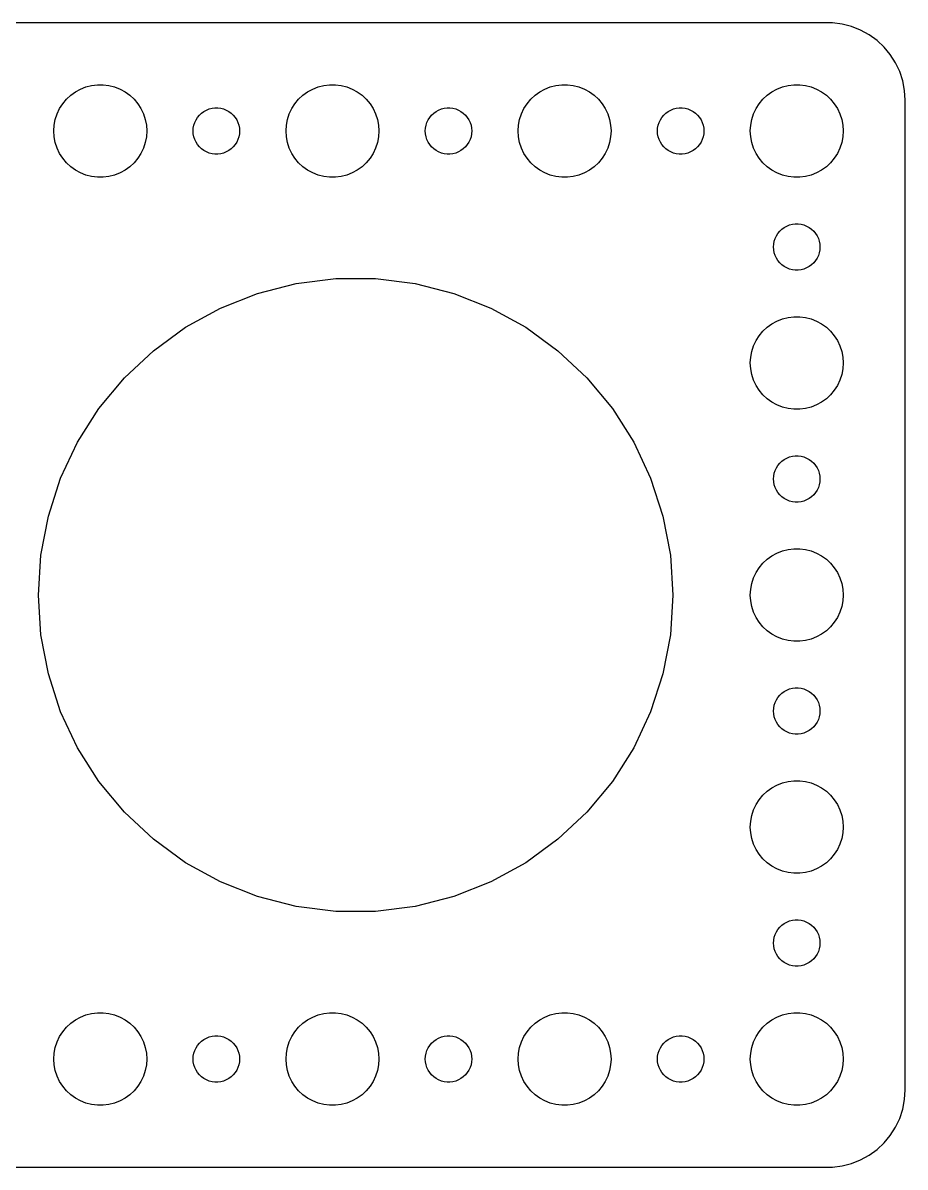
# Model space of a CAD drawing. Header units: metres. Extents: x -104 to 104, y -37 to 37.
# Drawn here: x 47.5 to 104.5, y -37 to 37 of the extents above; entities that cross this region are included whole.
import ezdxf

# ---------------------------------------------------------------- set-up
doc = ezdxf.new("R2010")
doc.units = ezdxf.units.M

msp = doc.modelspace()

# ---------------------------------------------------------------- linework, layer by layer
for p, q in [((99.8139, 36.9901), (-99.8139, 36.9901)), ((100.437, 36.9114), (99.8139, 36.9901)), ((101.045, 36.7553), (100.437, 36.9114)), ((101.629, 36.5241), (101.045, 36.7553)), ((102.179, 36.2216), (101.629, 36.5241)), ((102.687, 35.8526), (102.179, 36.2216)), ((103.145, 35.4227), (102.687, 35.8526)), ((103.545, 34.9389), (103.145, 35.4227)), ((103.882, 34.4088), (103.545, 34.9389)), ((104.149, 33.8406), (103.882, 34.4088)), ((104.343, 33.2434), (104.149, 33.8406)), ((50.8925, 32.533), (51.2227, 32.7145)), ((51.2227, 32.7145), (51.5729, 32.8532)), ((51.5729, 32.8532), (51.9379, 32.9469)), ((51.9379, 32.9469), (52.3116, 32.9941)), ((52.3116, 32.9941), (52.6884, 32.9941)), ((52.6884, 32.9941), (53.0621, 32.9469)), ((53.0621, 32.9469), (53.427, 32.8532)), ((53.427, 32.8532), (53.7773, 32.7145)), ((53.7773, 32.7145), (54.1075, 32.533)), ((65.8925, 32.533), (66.2227, 32.7145)), ((66.2227, 32.7145), (66.573, 32.8532)), ((66.573, 32.8532), (66.9379, 32.9469)), ((66.9379, 32.9469), (67.3116, 32.9941)), ((67.3116, 32.9941), (67.6884, 32.9941)), ((67.6884, 32.9941), (68.0621, 32.9469)), ((68.0621, 32.9469), (68.427, 32.8532)), ((68.427, 32.8532), (68.7773, 32.7145)), ((68.7773, 32.7145), (69.1075, 32.533)), ((80.8925, 32.533), (81.2227, 32.7145)), ((81.2227, 32.7145), (81.573, 32.8532)), ((81.573, 32.8532), (81.9379, 32.9469)), ((81.9379, 32.9469), (82.3116, 32.9941)), ((82.3116, 32.9941), (82.6884, 32.9941)), ((82.6884, 32.9941), (83.0621, 32.9469)), ((83.0621, 32.9469), (83.427, 32.8532)), ((83.427, 32.8532), (83.7773, 32.7145)), ((83.7773, 32.7145), (84.1075, 32.533)), ((95.8925, 32.533), (96.2227, 32.7145)), ((96.2227, 32.7145), (96.573, 32.8532)), ((96.573, 32.8532), (96.9379, 32.9469)), ((96.9379, 32.9469), (97.3116, 32.9941)), ((97.3116, 32.9941), (97.6884, 32.9941)), ((97.6884, 32.9941), (98.0621, 32.9469)), ((98.0621, 32.9469), (98.427, 32.8532)), ((98.427, 32.8532), (98.7773, 32.7145)), ((98.7773, 32.7145), (99.1075, 32.533)), ((104.461, 32.6267), (104.343, 33.2434)), ((104.5, 32), (104.461, 32.6267)), ((50.0729, 31.7634), (50.3131, 32.0536)), ((50.3131, 32.0536), (50.5877, 32.3115)), ((50.5877, 32.3115), (50.8925, 32.533)), ((54.1075, 32.533), (54.4123, 32.3115)), ((54.4123, 32.3115), (54.6869, 32.0536)), ((54.6869, 32.0536), (54.927, 31.7634)), ((65.073, 31.7634), (65.3131, 32.0536)), ((65.3131, 32.0536), (65.5877, 32.3115)), ((65.5877, 32.3115), (65.8925, 32.533)), ((69.1075, 32.533), (69.4123, 32.3115)), ((69.4123, 32.3115), (69.6869, 32.0536)), ((69.6869, 32.0536), (69.927, 31.7634)), ((80.073, 31.7634), (80.3131, 32.0536)), ((80.3131, 32.0536), (80.5877, 32.3115)), ((80.5877, 32.3115), (80.8925, 32.533)), ((84.1075, 32.533), (84.4123, 32.3115)), ((84.4123, 32.3115), (84.6869, 32.0536)), ((84.6869, 32.0536), (84.927, 31.7634)), ((95.073, 31.7634), (95.3131, 32.0536)), ((95.3131, 32.0536), (95.5877, 32.3115)), ((95.5877, 32.3115), (95.8925, 32.533)), ((99.1075, 32.533), (99.4123, 32.3115)), ((99.4123, 32.3115), (99.6869, 32.0536)), ((99.6869, 32.0536), (99.927, 31.7634)), ((104.5, -32), (104.5, 32)), ((49.5942, 30.7461), (49.7107, 31.1044)), ((49.7107, 31.1044), (49.8711, 31.4453)), ((49.8711, 31.4453), (50.0729, 31.7634)), ((54.927, 31.7634), (55.1289, 31.4453)), ((55.1289, 31.4453), (55.2893, 31.1044)), ((55.2893, 31.1044), (55.4057, 30.7461)), ((58.9065, 31.0268), (59.0439, 31.1558)), ((59.0439, 31.1558), (59.1963, 31.2665)), ((59.1963, 31.2665), (59.3613, 31.3572)), ((59.3613, 31.3572), (59.5365, 31.4266)), ((59.5365, 31.4266), (59.7189, 31.4734)), ((59.7189, 31.4734), (59.9058, 31.497)), ((59.9058, 31.497), (60.0942, 31.497)), ((60.0942, 31.497), (60.2811, 31.4734)), ((60.2811, 31.4734), (60.4635, 31.4266)), ((60.4635, 31.4266), (60.6387, 31.3572)), ((60.6387, 31.3572), (60.8037, 31.2665)), ((60.8037, 31.2665), (60.9561, 31.1558)), ((60.9561, 31.1558), (61.0934, 31.0268)), ((64.5943, 30.7461), (64.7107, 31.1044)), ((64.7107, 31.1044), (64.8711, 31.4453)), ((64.8711, 31.4453), (65.073, 31.7634)), ((69.927, 31.7634), (70.1289, 31.4453)), ((70.1289, 31.4453), (70.2893, 31.1044)), ((70.2893, 31.1044), (70.4057, 30.7461)), ((73.9065, 31.0268), (74.0439, 31.1558)), ((74.0439, 31.1558), (74.1963, 31.2665)), ((74.1963, 31.2665), (74.3613, 31.3572)), ((74.3613, 31.3572), (74.5365, 31.4266)), ((74.5365, 31.4266), (74.7189, 31.4734)), ((74.7189, 31.4734), (74.9058, 31.497)), ((74.9058, 31.497), (75.0942, 31.497)), ((75.0942, 31.497), (75.2811, 31.4734)), ((75.2811, 31.4734), (75.4635, 31.4266)), ((75.4635, 31.4266), (75.6387, 31.3572)), ((75.6387, 31.3572), (75.8037, 31.2665)), ((75.8037, 31.2665), (75.9561, 31.1558)), ((75.9561, 31.1558), (76.0934, 31.0268)), ((79.5943, 30.7461), (79.7107, 31.1044)), ((79.7107, 31.1044), (79.8711, 31.4453)), ((79.8711, 31.4453), (80.073, 31.7634)), ((84.927, 31.7634), (85.1289, 31.4453)), ((85.1289, 31.4453), (85.2893, 31.1044)), ((85.2893, 31.1044), (85.4057, 30.7461)), ((88.9065, 31.0268), (89.0439, 31.1558)), ((89.0439, 31.1558), (89.1963, 31.2665)), ((89.1963, 31.2665), (89.3613, 31.3572)), ((89.3613, 31.3572), (89.5365, 31.4266)), ((89.5365, 31.4266), (89.7189, 31.4734)), ((89.7189, 31.4734), (89.9058, 31.497)), ((89.9058, 31.497), (90.0942, 31.497)), ((90.0942, 31.497), (90.2811, 31.4734)), ((90.2811, 31.4734), (90.4635, 31.4266)), ((90.4635, 31.4266), (90.6387, 31.3572)), ((90.6387, 31.3572), (90.8037, 31.2665)), ((90.8037, 31.2665), (90.9561, 31.1558)), ((90.9561, 31.1558), (91.0934, 31.0268)), ((94.5943, 30.7461), (94.7107, 31.1044)), ((94.7107, 31.1044), (94.8711, 31.4453)), ((94.8711, 31.4453), (95.073, 31.7634)), ((99.927, 31.7634), (100.129, 31.4453)), ((100.129, 31.4453), (100.289, 31.1044)), ((100.289, 31.1044), (100.406, 30.7461)), ((49.5, 30), (49.5237, 30.376)), ((49.5237, 30.376), (49.5942, 30.7461)), ((55.4057, 30.7461), (55.4763, 30.376)), ((55.4763, 30.376), (55.5, 30)), ((58.5118, 30.188), (58.5471, 30.373)), ((58.5471, 30.373), (58.6053, 30.5522)), ((58.6053, 30.5522), (58.6855, 30.7226)), ((58.6855, 30.7226), (58.7865, 30.8817)), ((58.7865, 30.8817), (58.9065, 31.0268)), ((61.0934, 31.0268), (61.2135, 30.8817)), ((61.2135, 30.8817), (61.3145, 30.7226)), ((61.3145, 30.7226), (61.3947, 30.5522)), ((61.3947, 30.5522), (61.4529, 30.373)), ((61.4529, 30.373), (61.4882, 30.188)), ((64.5, 30), (64.5237, 30.376)), ((64.5237, 30.376), (64.5943, 30.7461)), ((70.4057, 30.7461), (70.4763, 30.376)), ((70.4763, 30.376), (70.5, 30)), ((73.5118, 30.188), (73.5471, 30.373)), ((73.5471, 30.373), (73.6053, 30.5522)), ((73.6053, 30.5522), (73.6855, 30.7226)), ((73.6855, 30.7226), (73.7865, 30.8817)), ((73.7865, 30.8817), (73.9065, 31.0268)), ((76.0934, 31.0268), (76.2135, 30.8817)), ((76.2135, 30.8817), (76.3145, 30.7226)), ((76.3145, 30.7226), (76.3947, 30.5522)), ((76.3947, 30.5522), (76.4529, 30.373)), ((76.4529, 30.373), (76.4882, 30.188)), ((79.5, 30), (79.5237, 30.376)), ((79.5237, 30.376), (79.5943, 30.7461)), ((85.4057, 30.7461), (85.4763, 30.376)), ((85.4763, 30.376), (85.5, 30)), ((88.5118, 30.188), (88.5471, 30.373)), ((88.5471, 30.373), (88.6053, 30.5522)), ((88.6053, 30.5522), (88.6855, 30.7226)), ((88.6855, 30.7226), (88.7865, 30.8817)), ((88.7865, 30.8817), (88.9065, 31.0268)), ((91.0934, 31.0268), (91.2135, 30.8817)), ((91.2135, 30.8817), (91.3145, 30.7226)), ((91.3145, 30.7226), (91.3947, 30.5522)), ((91.3947, 30.5522), (91.4529, 30.373)), ((91.4529, 30.373), (91.4882, 30.188)), ((94.5, 30), (94.5237, 30.376)), ((94.5237, 30.376), (94.5943, 30.7461)), ((100.406, 30.7461), (100.476, 30.376)), ((100.476, 30.376), (100.5, 30)), ((49.5237, 29.624), (49.5, 30)), ((49.5942, 29.2539), (49.5237, 29.624)), ((55.4763, 29.624), (55.4057, 29.2539)), ((55.5, 30), (55.4763, 29.624)), ((58.5, 30), (58.5118, 30.188)), ((58.5118, 29.812), (58.5, 30)), ((58.5471, 29.627), (58.5118, 29.812)), ((58.6053, 29.4478), (58.5471, 29.627)), ((61.4529, 29.627), (61.3947, 29.4478)), ((61.4882, 29.812), (61.4529, 29.627)), ((61.4882, 30.188), (61.5, 30)), ((61.5, 30), (61.4882, 29.812)), ((64.5237, 29.624), (64.5, 30)), ((64.5943, 29.2539), (64.5237, 29.624)), ((70.4763, 29.624), (70.4057, 29.2539)), ((70.5, 30), (70.4763, 29.624)), ((73.5, 30), (73.5118, 30.188)), ((73.5118, 29.812), (73.5, 30)), ((73.5471, 29.627), (73.5118, 29.812)), ((73.6053, 29.4478), (73.5471, 29.627)), ((76.4529, 29.627), (76.3947, 29.4478)), ((76.4882, 29.812), (76.4529, 29.627)), ((76.4882, 30.188), (76.5, 30)), ((76.5, 30), (76.4882, 29.812)), ((79.5237, 29.624), (79.5, 30)), ((79.5943, 29.2539), (79.5237, 29.624)), ((85.4763, 29.624), (85.4057, 29.2539)), ((85.5, 30), (85.4763, 29.624)), ((88.5, 30), (88.5118, 30.188)), ((88.5118, 29.812), (88.5, 30)), ((88.5471, 29.627), (88.5118, 29.812)), ((88.6053, 29.4478), (88.5471, 29.627)), ((91.4529, 29.627), (91.3947, 29.4478)), ((91.4882, 29.812), (91.4529, 29.627)), ((91.4882, 30.188), (91.5, 30)), ((91.5, 30), (91.4882, 29.812)), ((94.5237, 29.624), (94.5, 30)), ((94.5943, 29.2539), (94.5237, 29.624)), ((100.476, 29.624), (100.406, 29.2539)), ((100.5, 30), (100.476, 29.624)), ((49.7107, 28.8956), (49.5942, 29.2539)), ((49.8711, 28.5547), (49.7107, 28.8956)), ((55.2893, 28.8956), (55.1289, 28.5547)), ((55.4057, 29.2539), (55.2893, 28.8956)), ((58.6855, 29.2774), (58.6053, 29.4478)), ((58.7865, 29.1183), (58.6855, 29.2774)), ((58.9065, 28.9732), (58.7865, 29.1183)), ((59.0439, 28.8442), (58.9065, 28.9732)), ((61.0934, 28.9732), (60.9561, 28.8442)), ((61.2135, 29.1183), (61.0934, 28.9732)), ((61.3145, 29.2774), (61.2135, 29.1183)), ((61.3947, 29.4478), (61.3145, 29.2774)), ((64.7107, 28.8956), (64.5943, 29.2539)), ((64.8711, 28.5547), (64.7107, 28.8956)), ((70.2893, 28.8956), (70.1289, 28.5547)), ((70.4057, 29.2539), (70.2893, 28.8956)), ((73.6855, 29.2774), (73.6053, 29.4478)), ((73.7865, 29.1183), (73.6855, 29.2774)), ((73.9065, 28.9732), (73.7865, 29.1183)), ((74.0439, 28.8442), (73.9065, 28.9732)), ((76.0934, 28.9732), (75.9561, 28.8442)), ((76.2135, 29.1183), (76.0934, 28.9732)), ((76.3145, 29.2774), (76.2135, 29.1183)), ((76.3947, 29.4478), (76.3145, 29.2774)), ((79.7107, 28.8956), (79.5943, 29.2539)), ((79.8711, 28.5547), (79.7107, 28.8956)), ((85.2893, 28.8956), (85.1289, 28.5547)), ((85.4057, 29.2539), (85.2893, 28.8956)), ((88.6855, 29.2774), (88.6053, 29.4478)), ((88.7865, 29.1183), (88.6855, 29.2774)), ((88.9065, 28.9732), (88.7865, 29.1183)), ((89.0439, 28.8442), (88.9065, 28.9732)), ((91.0934, 28.9732), (90.9561, 28.8442)), ((91.2135, 29.1183), (91.0934, 28.9732)), ((91.3145, 29.2774), (91.2135, 29.1183)), ((91.3947, 29.4478), (91.3145, 29.2774)), ((94.7107, 28.8956), (94.5943, 29.2539)), ((94.8711, 28.5547), (94.7107, 28.8956)), ((100.289, 28.8956), (100.129, 28.5547)), ((100.406, 29.2539), (100.289, 28.8956)), ((50.0729, 28.2366), (49.8711, 28.5547)), ((50.3131, 27.9464), (50.0729, 28.2366)), ((54.927, 28.2366), (54.6869, 27.9464)), ((55.1289, 28.5547), (54.927, 28.2366)), ((59.1963, 28.7335), (59.0439, 28.8442)), ((59.3613, 28.6427), (59.1963, 28.7335)), ((59.5365, 28.5734), (59.3613, 28.6427)), ((59.7189, 28.5266), (59.5365, 28.5734)), ((59.9058, 28.503), (59.7189, 28.5266)), ((60.0942, 28.503), (59.9058, 28.503)), ((60.2811, 28.5266), (60.0942, 28.503)), ((60.4635, 28.5734), (60.2811, 28.5266)), ((60.6387, 28.6427), (60.4635, 28.5734)), ((60.8037, 28.7335), (60.6387, 28.6427)), ((60.9561, 28.8442), (60.8037, 28.7335)), ((65.073, 28.2366), (64.8711, 28.5547)), ((65.3131, 27.9464), (65.073, 28.2366)), ((69.927, 28.2366), (69.6869, 27.9464)), ((70.1289, 28.5547), (69.927, 28.2366)), ((74.1963, 28.7335), (74.0439, 28.8442)), ((74.3613, 28.6427), (74.1963, 28.7335)), ((74.5365, 28.5734), (74.3613, 28.6427)), ((74.7189, 28.5266), (74.5365, 28.5734)), ((74.9058, 28.503), (74.7189, 28.5266)), ((75.0942, 28.503), (74.9058, 28.503)), ((75.2811, 28.5266), (75.0942, 28.503)), ((75.4635, 28.5734), (75.2811, 28.5266)), ((75.6387, 28.6427), (75.4635, 28.5734)), ((75.8037, 28.7335), (75.6387, 28.6427)), ((75.9561, 28.8442), (75.8037, 28.7335)), ((80.073, 28.2366), (79.8711, 28.5547)), ((80.3131, 27.9464), (80.073, 28.2366)), ((84.927, 28.2366), (84.6869, 27.9464)), ((85.1289, 28.5547), (84.927, 28.2366)), ((89.1963, 28.7335), (89.0439, 28.8442)), ((89.3613, 28.6427), (89.1963, 28.7335)), ((89.5365, 28.5734), (89.3613, 28.6427)), ((89.7189, 28.5266), (89.5365, 28.5734)), ((89.9058, 28.503), (89.7189, 28.5266)), ((90.0942, 28.503), (89.9058, 28.503)), ((90.2811, 28.5266), (90.0942, 28.503)), ((90.4635, 28.5734), (90.2811, 28.5266)), ((90.6387, 28.6427), (90.4635, 28.5734)), ((90.8037, 28.7335), (90.6387, 28.6427)), ((90.9561, 28.8442), (90.8037, 28.7335)), ((95.073, 28.2366), (94.8711, 28.5547)), ((95.3131, 27.9464), (95.073, 28.2366)), ((99.927, 28.2366), (99.6869, 27.9464)), ((100.129, 28.5547), (99.927, 28.2366)), ((50.5877, 27.6884), (50.3131, 27.9464)), ((50.8925, 27.467), (50.5877, 27.6884)), ((51.2227, 27.2855), (50.8925, 27.467)), ((54.1075, 27.467), (53.7773, 27.2855)), ((54.4123, 27.6884), (54.1075, 27.467)), ((54.6869, 27.9464), (54.4123, 27.6884)), ((65.5877, 27.6884), (65.3131, 27.9464)), ((65.8925, 27.467), (65.5877, 27.6884)), ((66.2227, 27.2855), (65.8925, 27.467)), ((69.1075, 27.467), (68.7773, 27.2855)), ((69.4123, 27.6884), (69.1075, 27.467)), ((69.6869, 27.9464), (69.4123, 27.6884)), ((80.5877, 27.6884), (80.3131, 27.9464)), ((80.8925, 27.467), (80.5877, 27.6884)), ((81.2227, 27.2855), (80.8925, 27.467)), ((84.1075, 27.467), (83.7773, 27.2855)), ((84.4123, 27.6884), (84.1075, 27.467)), ((84.6869, 27.9464), (84.4123, 27.6884)), ((95.5877, 27.6884), (95.3131, 27.9464)), ((95.8925, 27.467), (95.5877, 27.6884)), ((96.2227, 27.2855), (95.8925, 27.467)), ((99.1075, 27.467), (98.7773, 27.2855)), ((99.4123, 27.6884), (99.1075, 27.467)), ((99.6869, 27.9464), (99.4123, 27.6884)), ((51.5729, 27.1468), (51.2227, 27.2855)), ((51.9379, 27.0531), (51.5729, 27.1468)), ((52.3116, 27.0059), (51.9379, 27.0531)), ((52.6884, 27.0059), (52.3116, 27.0059)), ((53.0621, 27.0531), (52.6884, 27.0059)), ((53.427, 27.1468), (53.0621, 27.0531)), ((53.7773, 27.2855), (53.427, 27.1468)), ((66.573, 27.1468), (66.2227, 27.2855)), ((66.9379, 27.0531), (66.573, 27.1468)), ((67.3116, 27.0059), (66.9379, 27.0531)), ((67.6884, 27.0059), (67.3116, 27.0059)), ((68.0621, 27.0531), (67.6884, 27.0059)), ((68.427, 27.1468), (68.0621, 27.0531)), ((68.7773, 27.2855), (68.427, 27.1468)), ((81.573, 27.1468), (81.2227, 27.2855)), ((81.9379, 27.0531), (81.573, 27.1468)), ((82.3116, 27.0059), (81.9379, 27.0531)), ((82.6884, 27.0059), (82.3116, 27.0059)), ((83.0621, 27.0531), (82.6884, 27.0059)), ((83.427, 27.1468), (83.0621, 27.0531)), ((83.7773, 27.2855), (83.427, 27.1468)), ((96.573, 27.1468), (96.2227, 27.2855)), ((96.9379, 27.0531), (96.573, 27.1468)), ((97.3116, 27.0059), (96.9379, 27.0531)), ((97.6884, 27.0059), (97.3116, 27.0059)), ((98.0621, 27.0531), (97.6884, 27.0059)), ((98.427, 27.1468), (98.0621, 27.0531)), ((98.7773, 27.2855), (98.427, 27.1468)), ((96.5439, 23.6558), (96.6963, 23.7665)), ((96.6963, 23.7665), (96.8613, 23.8572)), ((96.8613, 23.8572), (97.0365, 23.9266)), ((97.0365, 23.9266), (97.2189, 23.9734)), ((97.2189, 23.9734), (97.4058, 23.997)), ((97.4058, 23.997), (97.5942, 23.997)), ((97.5942, 23.997), (97.7811, 23.9734)), ((97.7811, 23.9734), (97.9635, 23.9266)), ((97.9635, 23.9266), (98.1387, 23.8572)), ((98.1387, 23.8572), (98.3037, 23.7665)), ((98.3037, 23.7665), (98.4561, 23.6558)), ((96.0471, 22.873), (96.1053, 23.0522)), ((96.1053, 23.0522), (96.1855, 23.2226)), ((96.1855, 23.2226), (96.2865, 23.3817)), ((96.2865, 23.3817), (96.4065, 23.5268)), ((96.4065, 23.5268), (96.5439, 23.6558)), ((98.4561, 23.6558), (98.5934, 23.5268)), ((98.5934, 23.5268), (98.7135, 23.3817)), ((98.7135, 23.3817), (98.8145, 23.2226)), ((98.8145, 23.2226), (98.8947, 23.0522)), ((98.8947, 23.0522), (98.9529, 22.873)), ((96, 22.5), (96.0118, 22.688)), ((96.0118, 22.312), (96, 22.5)), ((96.0118, 22.688), (96.0471, 22.873)), ((96.0471, 22.127), (96.0118, 22.312)), ((98.9529, 22.873), (98.9882, 22.688)), ((98.9882, 22.312), (98.9529, 22.127)), ((98.9882, 22.688), (99, 22.5)), ((99, 22.5), (98.9882, 22.312)), ((96.1053, 21.9478), (96.0471, 22.127)), ((96.1855, 21.7774), (96.1053, 21.9478)), ((96.2865, 21.6183), (96.1855, 21.7774)), ((96.4065, 21.4732), (96.2865, 21.6183)), ((96.5439, 21.3442), (96.4065, 21.4732)), ((98.5934, 21.4732), (98.4561, 21.3442)), ((98.7135, 21.6183), (98.5934, 21.4732)), ((98.8145, 21.7774), (98.7135, 21.6183)), ((98.8947, 21.9478), (98.8145, 21.7774)), ((98.9529, 22.127), (98.8947, 21.9478)), ((96.6963, 21.2335), (96.5439, 21.3442)), ((96.8613, 21.1427), (96.6963, 21.2335)), ((97.0365, 21.0734), (96.8613, 21.1427)), ((97.2189, 21.0266), (97.0365, 21.0734)), ((97.4058, 21.003), (97.2189, 21.0266)), ((97.5942, 21.003), (97.4058, 21.003)), ((97.7811, 21.0266), (97.5942, 21.003)), ((97.9635, 21.0734), (97.7811, 21.0266)), ((98.1387, 21.1427), (97.9635, 21.0734)), ((98.3037, 21.2335), (98.1387, 21.1427)), ((98.4561, 21.3442), (98.3037, 21.2335)), ((62.6651, 19.4967), (65.1587, 20.1369)), ((65.1587, 20.1369), (67.7128, 20.4595)), ((67.7128, 20.4595), (70.2872, 20.4595)), ((70.2872, 20.4595), (72.8413, 20.1369)), ((72.8413, 20.1369), (75.3348, 19.4967)), ((60.2715, 18.549), (62.6651, 19.4967)), ((75.3348, 19.4967), (77.7285, 18.549)), ((58.0155, 17.3087), (60.2715, 18.549)), ((77.7285, 18.549), (79.9845, 17.3087)), ((96.2227, 17.7145), (96.573, 17.8532)), ((96.573, 17.8532), (96.9379, 17.9469)), ((96.9379, 17.9469), (97.3116, 17.9941)), ((97.3116, 17.9941), (97.6884, 17.9941)), ((97.6884, 17.9941), (98.0621, 17.9469)), ((98.0621, 17.9469), (98.427, 17.8532)), ((98.427, 17.8532), (98.7773, 17.7145)), ((55.9328, 15.7955), (58.0155, 17.3087)), ((79.9845, 17.3087), (82.0672, 15.7955)), ((95.073, 16.7634), (95.3131, 17.0536)), ((95.3131, 17.0536), (95.5877, 17.3115)), ((95.5877, 17.3115), (95.8925, 17.533)), ((95.8925, 17.533), (96.2227, 17.7145)), ((98.7773, 17.7145), (99.1075, 17.533)), ((99.1075, 17.533), (99.4123, 17.3115)), ((99.4123, 17.3115), (99.6869, 17.0536)), ((99.6869, 17.0536), (99.927, 16.7634)), ((94.7107, 16.1044), (94.8711, 16.4453)), ((94.8711, 16.4453), (95.073, 16.7634)), ((99.927, 16.7634), (100.129, 16.4453)), ((100.129, 16.4453), (100.289, 16.1044)), ((54.0561, 14.0332), (55.9328, 15.7955)), ((82.0672, 15.7955), (83.9438, 14.0332)), ((94.5237, 15.376), (94.5943, 15.7461)), ((94.5943, 15.7461), (94.7107, 16.1044)), ((100.289, 16.1044), (100.406, 15.7461)), ((100.406, 15.7461), (100.476, 15.376)), ((94.5, 15), (94.5237, 15.376)), ((94.5237, 14.624), (94.5, 15)), ((100.476, 15.376), (100.5, 15)), ((100.5, 15), (100.476, 14.624)), ((94.5943, 14.2539), (94.5237, 14.624)), ((94.7107, 13.8956), (94.5943, 14.2539)), ((100.406, 14.2539), (100.289, 13.8956)), ((100.476, 14.624), (100.406, 14.2539)), ((52.4151, 12.0496), (54.0561, 14.0332)), ((83.9438, 14.0332), (85.5848, 12.0496)), ((94.8711, 13.5547), (94.7107, 13.8956)), ((95.073, 13.2366), (94.8711, 13.5547)), ((100.129, 13.5547), (99.927, 13.2366)), ((100.289, 13.8956), (100.129, 13.5547)), ((95.3131, 12.9464), (95.073, 13.2366)), ((95.5877, 12.6884), (95.3131, 12.9464)), ((95.8925, 12.467), (95.5877, 12.6884)), ((99.4123, 12.6884), (99.1075, 12.467)), ((99.6869, 12.9464), (99.4123, 12.6884)), ((99.927, 13.2366), (99.6869, 12.9464)), ((51.0357, 9.87595), (52.4151, 12.0496)), ((85.5848, 12.0496), (86.9643, 9.87595)), ((96.2227, 12.2855), (95.8925, 12.467)), ((96.573, 12.1468), (96.2227, 12.2855)), ((96.9379, 12.0531), (96.573, 12.1468)), ((97.3116, 12.0059), (96.9379, 12.0531)), ((97.6884, 12.0059), (97.3116, 12.0059)), ((98.0621, 12.0531), (97.6884, 12.0059)), ((98.427, 12.1468), (98.0621, 12.0531)), ((98.7773, 12.2855), (98.427, 12.1468)), ((99.1075, 12.467), (98.7773, 12.2855)), ((49.9396, 7.54654), (51.0357, 9.87595)), ((86.9643, 9.87595), (88.0604, 7.54654)), ((96.8613, 8.85724), (97.0365, 8.92657)), ((97.0365, 8.92657), (97.2189, 8.97342)), ((97.2189, 8.97342), (97.4058, 8.99704)), ((97.4058, 8.99704), (97.5942, 8.99704)), ((97.5942, 8.99704), (97.7811, 8.97342)), ((97.7811, 8.97342), (97.9635, 8.92657)), ((97.9635, 8.92657), (98.1387, 8.85724)), ((96.1053, 8.05219), (96.1855, 8.22263)), ((96.1855, 8.22263), (96.2865, 8.38167)), ((96.2865, 8.38167), (96.4065, 8.52681)), ((96.4065, 8.52681), (96.5439, 8.65576)), ((96.5439, 8.65576), (96.6963, 8.76648)), ((96.6963, 8.76648), (96.8613, 8.85724)), ((98.1387, 8.85724), (98.3037, 8.76648)), ((98.3037, 8.76648), (98.4561, 8.65576)), ((98.4561, 8.65576), (98.5934, 8.52681)), ((98.5934, 8.52681), (98.7135, 8.38167)), ((98.7135, 8.38167), (98.8145, 8.22263)), ((98.8145, 8.22263), (98.8947, 8.05219)), ((49.144, 5.09813), (49.9396, 7.54654)), ((88.0604, 7.54654), (88.856, 5.09813)), ((96, 7.5), (96.0118, 7.68799)), ((96.0118, 7.312), (96, 7.5)), ((96.0118, 7.68799), (96.0471, 7.87303)), ((96.0471, 7.87303), (96.1053, 8.05219)), ((98.8947, 8.05219), (98.9529, 7.87303)), ((98.9529, 7.87303), (98.9882, 7.68799)), ((98.9882, 7.68799), (99, 7.5)), ((99, 7.5), (98.9882, 7.312)), ((96.0471, 7.12695), (96.0118, 7.312)), ((96.1053, 6.9478), (96.0471, 7.12695)), ((96.1855, 6.77736), (96.1053, 6.9478)), ((96.2865, 6.61832), (96.1855, 6.77736)), ((98.8145, 6.77736), (98.7135, 6.61832)), ((98.8947, 6.9478), (98.8145, 6.77736)), ((98.9529, 7.12695), (98.8947, 6.9478)), ((98.9882, 7.312), (98.9529, 7.12695)), ((96.4065, 6.47318), (96.2865, 6.61832)), ((96.5439, 6.34422), (96.4065, 6.47318)), ((96.6963, 6.23351), (96.5439, 6.34422)), ((96.8613, 6.14275), (96.6963, 6.23351)), ((97.0365, 6.07341), (96.8613, 6.14275)), ((97.2189, 6.02657), (97.0365, 6.07341)), ((97.4058, 6.00294), (97.2189, 6.02657)), ((97.5942, 6.00294), (97.4058, 6.00294)), ((97.7811, 6.02657), (97.5942, 6.00294)), ((97.9635, 6.07341), (97.7811, 6.02657)), ((98.1387, 6.14275), (97.9635, 6.07341)), ((98.3037, 6.23351), (98.1387, 6.14275)), ((98.4561, 6.34422), (98.3037, 6.23351)), ((98.5934, 6.47318), (98.4561, 6.34422)), ((98.7135, 6.61832), (98.5934, 6.47318)), ((48.6616, 2.56932), (49.144, 5.09813)), ((88.856, 5.09813), (89.3383, 2.56932)), ((96.9379, 2.94685), (97.3116, 2.99408)), ((97.3116, 2.99408), (97.6884, 2.99408)), ((97.6884, 2.99408), (98.0621, 2.94685)), ((48.5, 0), (48.6616, 2.56932)), ((89.3383, 2.56932), (89.5, 0)), ((95.3131, 2.05363), (95.5877, 2.31154)), ((95.5877, 2.31154), (95.8925, 2.53297)), ((95.8925, 2.53297), (96.2227, 2.71448)), ((96.2227, 2.71448), (96.573, 2.85316)), ((96.573, 2.85316), (96.9379, 2.94685)), ((98.0621, 2.94685), (98.427, 2.85316)), ((98.427, 2.85316), (98.7773, 2.71448)), ((98.7773, 2.71448), (99.1075, 2.53297)), ((99.1075, 2.53297), (99.4123, 2.31154)), ((99.4123, 2.31154), (99.6869, 2.05363)), ((94.8711, 1.44525), (95.073, 1.76335)), ((95.073, 1.76335), (95.3131, 2.05363)), ((99.6869, 2.05363), (99.927, 1.76335)), ((99.927, 1.76335), (100.129, 1.44525)), ((94.5237, 0.37599), (94.5943, 0.74606)), ((94.5943, 0.74606), (94.7107, 1.10437)), ((94.7107, 1.10437), (94.8711, 1.44525)), ((100.129, 1.44525), (100.289, 1.10437)), ((100.289, 1.10437), (100.406, 0.74606)), ((100.406, 0.74606), (100.476, 0.37599)), ((48.6616, -2.56932), (48.5, 0)), ((89.5, 0), (89.3383, -2.56932)), ((94.5, 0), (94.5237, 0.37599)), ((94.5237, -0.37599), (94.5, 0)), ((100.476, 0.37599), (100.5, 0)), ((100.5, 0), (100.476, -0.37599)), ((94.5943, -0.74606), (94.5237, -0.37599)), ((100.476, -0.37599), (100.406, -0.74606)), ((94.7107, -1.10437), (94.5943, -0.74606)), ((94.8711, -1.44525), (94.7107, -1.10437)), ((95.073, -1.76335), (94.8711, -1.44525)), ((100.129, -1.44525), (99.927, -1.76335)), ((100.289, -1.10437), (100.129, -1.44525)), ((100.406, -0.74606), (100.289, -1.10437)), ((95.3131, -2.05363), (95.073, -1.76335)), ((95.5877, -2.31154), (95.3131, -2.05363)), ((99.6869, -2.05363), (99.4123, -2.31154)), ((99.927, -1.76335), (99.6869, -2.05363)), ((49.144, -5.09813), (48.6616, -2.56932)), ((89.3383, -2.56932), (88.856, -5.09813)), ((95.8925, -2.53297), (95.5877, -2.31154)), ((96.2227, -2.71448), (95.8925, -2.53297)), ((96.573, -2.85316), (96.2227, -2.71448)), ((96.9379, -2.94685), (96.573, -2.85316)), ((97.3116, -2.99408), (96.9379, -2.94685)), ((98.0621, -2.94685), (97.6884, -2.99408)), ((98.427, -2.85316), (98.0621, -2.94685)), ((98.7773, -2.71448), (98.427, -2.85316)), ((99.1075, -2.53297), (98.7773, -2.71448)), ((99.4123, -2.31154), (99.1075, -2.53297)), ((97.6884, -2.99408), (97.3116, -2.99408)), ((49.9396, -7.54654), (49.144, -5.09813)), ((88.856, -5.09813), (88.0604, -7.54654)), ((96.1855, -6.77736), (96.2865, -6.61832)), ((96.2865, -6.61832), (96.4065, -6.47318)), ((96.4065, -6.47318), (96.5439, -6.34422)), ((96.5439, -6.34422), (96.6963, -6.23351)), ((96.6963, -6.23351), (96.8613, -6.14275)), ((96.8613, -6.14275), (97.0365, -6.07341)), ((97.0365, -6.07341), (97.2189, -6.02657)), ((97.2189, -6.02657), (97.4058, -6.00294)), ((97.4058, -6.00294), (97.5942, -6.00294)), ((97.5942, -6.00294), (97.7811, -6.02657)), ((97.7811, -6.02657), (97.9635, -6.07341)), ((97.9635, -6.07341), (98.1387, -6.14275)), ((98.1387, -6.14275), (98.3037, -6.23351)), ((98.3037, -6.23351), (98.4561, -6.34422)), ((98.4561, -6.34422), (98.5934, -6.47318)), ((98.5934, -6.47318), (98.7135, -6.61832)), ((98.7135, -6.61832), (98.8145, -6.77736)), ((96, -7.5), (96.0118, -7.312)), ((96.0118, -7.312), (96.0471, -7.12695)), ((96.0471, -7.12695), (96.1053, -6.9478)), ((96.1053, -6.9478), (96.1855, -6.77736)), ((98.8145, -6.77736), (98.8947, -6.9478)), ((98.8947, -6.9478), (98.9529, -7.12695)), ((98.9529, -7.12695), (98.9882, -7.312)), ((98.9882, -7.312), (99, -7.5)), ((51.0357, -9.87595), (49.9396, -7.54654)), ((88.0604, -7.54654), (86.9643, -9.87595)), ((96.0118, -7.68799), (96, -7.5)), ((96.0471, -7.87303), (96.0118, -7.68799)), ((96.1053, -8.05219), (96.0471, -7.87303)), ((96.1855, -8.22263), (96.1053, -8.05219)), ((98.8947, -8.05219), (98.8145, -8.22263)), ((98.9529, -7.87303), (98.8947, -8.05219)), ((98.9882, -7.68799), (98.9529, -7.87303)), ((99, -7.5), (98.9882, -7.68799)), ((96.2865, -8.38167), (96.1855, -8.22263)), ((96.4065, -8.52681), (96.2865, -8.38167)), ((96.5439, -8.65576), (96.4065, -8.52681)), ((96.6963, -8.76648), (96.5439, -8.65576)), ((96.8613, -8.85724), (96.6963, -8.76648)), ((97.0365, -8.92657), (96.8613, -8.85724)), ((98.1387, -8.85724), (97.9635, -8.92657)), ((98.3037, -8.76648), (98.1387, -8.85724)), ((98.4561, -8.65576), (98.3037, -8.76648)), ((98.5934, -8.52681), (98.4561, -8.65576)), ((98.7135, -8.38167), (98.5934, -8.52681)), ((98.8145, -8.22263), (98.7135, -8.38167)), ((97.2189, -8.97342), (97.0365, -8.92657)), ((97.4058, -8.99704), (97.2189, -8.97342)), ((97.5942, -8.99704), (97.4058, -8.99704)), ((97.7811, -8.97342), (97.5942, -8.99704)), ((97.9635, -8.92657), (97.7811, -8.97342)), ((52.4151, -12.0496), (51.0357, -9.87595)), ((86.9643, -9.87595), (85.5848, -12.0496)), ((54.0561, -14.0332), (52.4151, -12.0496)), ((85.5848, -12.0496), (83.9438, -14.0332)), ((95.5877, -12.6884), (95.8925, -12.467)), ((95.8925, -12.467), (96.2227, -12.2855)), ((96.2227, -12.2855), (96.573, -12.1468)), ((96.573, -12.1468), (96.9379, -12.0531)), ((96.9379, -12.0531), (97.3116, -12.0059)), ((97.3116, -12.0059), (97.6884, -12.0059)), ((97.6884, -12.0059), (98.0621, -12.0531)), ((98.0621, -12.0531), (98.427, -12.1468)), ((98.427, -12.1468), (98.7773, -12.2855)), ((98.7773, -12.2855), (99.1075, -12.467)), ((99.1075, -12.467), (99.4123, -12.6884)), ((94.8711, -13.5547), (95.073, -13.2366)), ((95.073, -13.2366), (95.3131, -12.9464)), ((95.3131, -12.9464), (95.5877, -12.6884)), ((99.4123, -12.6884), (99.6869, -12.9464)), ((99.6869, -12.9464), (99.927, -13.2366)), ((99.927, -13.2366), (100.129, -13.5547)), ((55.9328, -15.7955), (54.0561, -14.0332)), ((83.9438, -14.0332), (82.0672, -15.7955)), ((94.5943, -14.2539), (94.7107, -13.8956)), ((94.7107, -13.8956), (94.8711, -13.5547)), ((100.129, -13.5547), (100.289, -13.8956)), ((100.289, -13.8956), (100.406, -14.2539)), ((94.5, -15), (94.5237, -14.624)), ((94.5237, -14.624), (94.5943, -14.2539)), ((100.406, -14.2539), (100.476, -14.624)), ((100.476, -14.624), (100.5, -15)), ((94.5237, -15.376), (94.5, -15)), ((94.5943, -15.7461), (94.5237, -15.376)), ((100.476, -15.376), (100.406, -15.7461)), ((100.5, -15), (100.476, -15.376)), ((58.0155, -17.3087), (55.9328, -15.7955)), ((82.0672, -15.7955), (79.9845, -17.3087)), ((94.7107, -16.1044), (94.5943, -15.7461)), ((94.8711, -16.4453), (94.7107, -16.1044)), ((100.289, -16.1044), (100.129, -16.4453)), ((100.406, -15.7461), (100.289, -16.1044)), ((95.073, -16.7634), (94.8711, -16.4453)), ((95.3131, -17.0536), (95.073, -16.7634)), ((99.927, -16.7634), (99.6869, -17.0536)), ((100.129, -16.4453), (99.927, -16.7634)), ((60.2715, -18.549), (58.0155, -17.3087)), ((79.9845, -17.3087), (77.7285, -18.549)), ((95.5877, -17.3115), (95.3131, -17.0536)), ((95.8925, -17.533), (95.5877, -17.3115)), ((96.2227, -17.7145), (95.8925, -17.533)), ((96.573, -17.8532), (96.2227, -17.7145)), ((98.7773, -17.7145), (98.427, -17.8532)), ((99.1075, -17.533), (98.7773, -17.7145)), ((99.4123, -17.3115), (99.1075, -17.533)), ((99.6869, -17.0536), (99.4123, -17.3115)), ((96.9379, -17.9469), (96.573, -17.8532)), ((97.3116, -17.9941), (96.9379, -17.9469)), ((97.6884, -17.9941), (97.3116, -17.9941)), ((98.0621, -17.9469), (97.6884, -17.9941)), ((98.427, -17.8532), (98.0621, -17.9469)), ((62.6651, -19.4967), (60.2715, -18.549)), ((77.7285, -18.549), (75.3348, -19.4967)), ((65.1587, -20.1369), (62.6651, -19.4967)), ((75.3348, -19.4967), (72.8413, -20.1369)), ((67.7128, -20.4595), (65.1587, -20.1369)), ((70.2872, -20.4595), (67.7128, -20.4595)), ((72.8413, -20.1369), (70.2872, -20.4595)), ((96.4065, -21.4732), (96.5439, -21.3442)), ((96.5439, -21.3442), (96.6963, -21.2335)), ((96.6963, -21.2335), (96.8613, -21.1427)), ((96.8613, -21.1427), (97.0365, -21.0734)), ((97.0365, -21.0734), (97.2189, -21.0266)), ((97.2189, -21.0266), (97.4058, -21.003)), ((97.4058, -21.003), (97.5942, -21.003)), ((97.5942, -21.003), (97.7811, -21.0266)), ((97.7811, -21.0266), (97.9635, -21.0734)), ((97.9635, -21.0734), (98.1387, -21.1427)), ((98.1387, -21.1427), (98.3037, -21.2335)), ((98.3037, -21.2335), (98.4561, -21.3442)), ((98.4561, -21.3442), (98.5934, -21.4732)), ((96.0118, -22.312), (96.0471, -22.127)), ((96.0471, -22.127), (96.1053, -21.9478)), ((96.1053, -21.9478), (96.1855, -21.7774)), ((96.1855, -21.7774), (96.2865, -21.6183)), ((96.2865, -21.6183), (96.4065, -21.4732)), ((98.5934, -21.4732), (98.7135, -21.6183)), ((98.7135, -21.6183), (98.8145, -21.7774)), ((98.8145, -21.7774), (98.8947, -21.9478)), ((98.8947, -21.9478), (98.9529, -22.127)), ((98.9529, -22.127), (98.9882, -22.312)), ((96, -22.5), (96.0118, -22.312)), ((96.0118, -22.688), (96, -22.5)), ((96.0471, -22.873), (96.0118, -22.688)), ((96.1053, -23.0522), (96.0471, -22.873)), ((98.9529, -22.873), (98.8947, -23.0522)), ((98.9882, -22.688), (98.9529, -22.873)), ((98.9882, -22.312), (99, -22.5)), ((99, -22.5), (98.9882, -22.688)), ((96.1855, -23.2226), (96.1053, -23.0522)), ((96.2865, -23.3817), (96.1855, -23.2226)), ((96.4065, -23.5268), (96.2865, -23.3817)), ((96.5439, -23.6558), (96.4065, -23.5268)), ((96.6963, -23.7665), (96.5439, -23.6558)), ((98.4561, -23.6558), (98.3037, -23.7665)), ((98.5934, -23.5268), (98.4561, -23.6558)), ((98.7135, -23.3817), (98.5934, -23.5268)), ((98.8145, -23.2226), (98.7135, -23.3817)), ((98.8947, -23.0522), (98.8145, -23.2226)), ((96.8613, -23.8572), (96.6963, -23.7665)), ((97.0365, -23.9266), (96.8613, -23.8572)), ((97.2189, -23.9734), (97.0365, -23.9266)), ((97.4058, -23.997), (97.2189, -23.9734)), ((97.5942, -23.997), (97.4058, -23.997)), ((97.7811, -23.9734), (97.5942, -23.997)), ((97.9635, -23.9266), (97.7811, -23.9734)), ((98.1387, -23.8572), (97.9635, -23.9266)), ((98.3037, -23.7665), (98.1387, -23.8572)), ((50.8925, -27.467), (51.2227, -27.2855)), ((51.2227, -27.2855), (51.5729, -27.1468)), ((51.5729, -27.1468), (51.9379, -27.0531)), ((51.9379, -27.0531), (52.3116, -27.0059)), ((52.3116, -27.0059), (52.6884, -27.0059)), ((52.6884, -27.0059), (53.0621, -27.0531)), ((53.0621, -27.0531), (53.427, -27.1468)), ((53.427, -27.1468), (53.7773, -27.2855)), ((53.7773, -27.2855), (54.1075, -27.467)), ((65.8925, -27.467), (66.2227, -27.2855)), ((66.2227, -27.2855), (66.573, -27.1468)), ((66.573, -27.1468), (66.9379, -27.0531)), ((66.9379, -27.0531), (67.3116, -27.0059)), ((67.3116, -27.0059), (67.6884, -27.0059)), ((67.6884, -27.0059), (68.0621, -27.0531)), ((68.0621, -27.0531), (68.427, -27.1468)), ((68.427, -27.1468), (68.7773, -27.2855)), ((68.7773, -27.2855), (69.1075, -27.467)), ((80.8925, -27.467), (81.2227, -27.2855)), ((81.2227, -27.2855), (81.573, -27.1468)), ((81.573, -27.1468), (81.9379, -27.0531)), ((81.9379, -27.0531), (82.3116, -27.0059)), ((82.3116, -27.0059), (82.6884, -27.0059)), ((82.6884, -27.0059), (83.0621, -27.0531)), ((83.0621, -27.0531), (83.427, -27.1468)), ((83.427, -27.1468), (83.7773, -27.2855)), ((83.7773, -27.2855), (84.1075, -27.467)), ((95.8925, -27.467), (96.2227, -27.2855)), ((96.2227, -27.2855), (96.573, -27.1468)), ((96.573, -27.1468), (96.9379, -27.0531)), ((96.9379, -27.0531), (97.3116, -27.0059)), ((97.3116, -27.0059), (97.6884, -27.0059)), ((97.6884, -27.0059), (98.0621, -27.0531)), ((98.0621, -27.0531), (98.427, -27.1468)), ((98.427, -27.1468), (98.7773, -27.2855)), ((98.7773, -27.2855), (99.1075, -27.467)), ((50.0729, -28.2366), (50.3131, -27.9464)), ((50.3131, -27.9464), (50.5877, -27.6884)), ((50.5877, -27.6884), (50.8925, -27.467)), ((54.1075, -27.467), (54.4123, -27.6884)), ((54.4123, -27.6884), (54.6869, -27.9464)), ((54.6869, -27.9464), (54.927, -28.2366)), ((65.073, -28.2366), (65.3131, -27.9464)), ((65.3131, -27.9464), (65.5877, -27.6884)), ((65.5877, -27.6884), (65.8925, -27.467)), ((69.1075, -27.467), (69.4123, -27.6884)), ((69.4123, -27.6884), (69.6869, -27.9464)), ((69.6869, -27.9464), (69.927, -28.2366)), ((80.073, -28.2366), (80.3131, -27.9464)), ((80.3131, -27.9464), (80.5877, -27.6884)), ((80.5877, -27.6884), (80.8925, -27.467)), ((84.1075, -27.467), (84.4123, -27.6884)), ((84.4123, -27.6884), (84.6869, -27.9464)), ((84.6869, -27.9464), (84.927, -28.2366)), ((95.073, -28.2366), (95.3131, -27.9464)), ((95.3131, -27.9464), (95.5877, -27.6884)), ((95.5877, -27.6884), (95.8925, -27.467)), ((99.1075, -27.467), (99.4123, -27.6884)), ((99.4123, -27.6884), (99.6869, -27.9464)), ((99.6869, -27.9464), (99.927, -28.2366)), ((49.7107, -28.8956), (49.8711, -28.5547)), ((49.8711, -28.5547), (50.0729, -28.2366)), ((54.927, -28.2366), (55.1289, -28.5547)), ((55.1289, -28.5547), (55.2893, -28.8956)), ((58.9065, -28.9732), (59.0439, -28.8442)), ((59.0439, -28.8442), (59.1963, -28.7335)), ((59.1963, -28.7335), (59.3613, -28.6427)), ((59.3613, -28.6427), (59.5365, -28.5734)), ((59.5365, -28.5734), (59.7189, -28.5266)), ((59.7189, -28.5266), (59.9058, -28.503)), ((59.9058, -28.503), (60.0942, -28.503)), ((60.0942, -28.503), (60.2811, -28.5266)), ((60.2811, -28.5266), (60.4635, -28.5734)), ((60.4635, -28.5734), (60.6387, -28.6427)), ((60.6387, -28.6427), (60.8037, -28.7335)), ((60.8037, -28.7335), (60.9561, -28.8442)), ((60.9561, -28.8442), (61.0934, -28.9732)), ((64.7107, -28.8956), (64.8711, -28.5547)), ((64.8711, -28.5547), (65.073, -28.2366)), ((69.927, -28.2366), (70.1289, -28.5547)), ((70.1289, -28.5547), (70.2893, -28.8956)), ((73.9065, -28.9732), (74.0439, -28.8442)), ((74.0439, -28.8442), (74.1963, -28.7335)), ((74.1963, -28.7335), (74.3613, -28.6427)), ((74.3613, -28.6427), (74.5365, -28.5734)), ((74.5365, -28.5734), (74.7189, -28.5266)), ((74.7189, -28.5266), (74.9058, -28.503)), ((74.9058, -28.503), (75.0942, -28.503)), ((75.0942, -28.503), (75.2811, -28.5266)), ((75.2811, -28.5266), (75.4635, -28.5734)), ((75.4635, -28.5734), (75.6387, -28.6427)), ((75.6387, -28.6427), (75.8037, -28.7335)), ((75.8037, -28.7335), (75.9561, -28.8442)), ((75.9561, -28.8442), (76.0934, -28.9732)), ((79.7107, -28.8956), (79.8711, -28.5547)), ((79.8711, -28.5547), (80.073, -28.2366)), ((84.927, -28.2366), (85.1289, -28.5547)), ((85.1289, -28.5547), (85.2893, -28.8956)), ((88.9065, -28.9732), (89.0439, -28.8442)), ((89.0439, -28.8442), (89.1963, -28.7335)), ((89.1963, -28.7335), (89.3613, -28.6427)), ((89.3613, -28.6427), (89.5365, -28.5734)), ((89.5365, -28.5734), (89.7189, -28.5266)), ((89.7189, -28.5266), (89.9058, -28.503)), ((89.9058, -28.503), (90.0942, -28.503)), ((90.0942, -28.503), (90.2811, -28.5266)), ((90.2811, -28.5266), (90.4635, -28.5734)), ((90.4635, -28.5734), (90.6387, -28.6427)), ((90.6387, -28.6427), (90.8037, -28.7335)), ((90.8037, -28.7335), (90.9561, -28.8442)), ((90.9561, -28.8442), (91.0934, -28.9732)), ((94.7107, -28.8956), (94.8711, -28.5547)), ((94.8711, -28.5547), (95.073, -28.2366)), ((99.927, -28.2366), (100.129, -28.5547)), ((100.129, -28.5547), (100.289, -28.8956)), ((49.5237, -29.624), (49.5942, -29.2539)), ((49.5942, -29.2539), (49.7107, -28.8956)), ((55.2893, -28.8956), (55.4057, -29.2539)), ((55.4057, -29.2539), (55.4763, -29.624)), ((58.5471, -29.627), (58.6053, -29.4478)), ((58.6053, -29.4478), (58.6855, -29.2774)), ((58.6855, -29.2774), (58.7865, -29.1183)), ((58.7865, -29.1183), (58.9065, -28.9732)), ((61.0934, -28.9732), (61.2135, -29.1183)), ((61.2135, -29.1183), (61.3145, -29.2774)), ((61.3145, -29.2774), (61.3947, -29.4478)), ((61.3947, -29.4478), (61.4529, -29.627)), ((64.5237, -29.624), (64.5943, -29.2539)), ((64.5943, -29.2539), (64.7107, -28.8956)), ((70.2893, -28.8956), (70.4057, -29.2539)), ((70.4057, -29.2539), (70.4763, -29.624)), ((73.5471, -29.627), (73.6053, -29.4478)), ((73.6053, -29.4478), (73.6855, -29.2774)), ((73.6855, -29.2774), (73.7865, -29.1183)), ((73.7865, -29.1183), (73.9065, -28.9732)), ((76.0934, -28.9732), (76.2135, -29.1183)), ((76.2135, -29.1183), (76.3145, -29.2774)), ((76.3145, -29.2774), (76.3947, -29.4478)), ((76.3947, -29.4478), (76.4529, -29.627)), ((79.5237, -29.624), (79.5943, -29.2539)), ((79.5943, -29.2539), (79.7107, -28.8956)), ((85.2893, -28.8956), (85.4057, -29.2539)), ((85.4057, -29.2539), (85.4763, -29.624)), ((88.5471, -29.627), (88.6053, -29.4478)), ((88.6053, -29.4478), (88.6855, -29.2774)), ((88.6855, -29.2774), (88.7865, -29.1183)), ((88.7865, -29.1183), (88.9065, -28.9732)), ((91.0934, -28.9732), (91.2135, -29.1183)), ((91.2135, -29.1183), (91.3145, -29.2774)), ((91.3145, -29.2774), (91.3947, -29.4478)), ((91.3947, -29.4478), (91.4529, -29.627)), ((94.5237, -29.624), (94.5943, -29.2539)), ((94.5943, -29.2539), (94.7107, -28.8956)), ((100.289, -28.8956), (100.406, -29.2539)), ((100.406, -29.2539), (100.476, -29.624)), ((49.5, -30), (49.5237, -29.624)), ((49.5237, -30.376), (49.5, -30)), ((55.4763, -29.624), (55.5, -30)), ((55.5, -30), (55.4763, -30.376)), ((58.5, -30), (58.5118, -29.812)), ((58.5118, -30.188), (58.5, -30)), ((58.5118, -29.812), (58.5471, -29.627)), ((58.5471, -30.373), (58.5118, -30.188)), ((61.4529, -29.627), (61.4882, -29.812)), ((61.4882, -30.188), (61.4529, -30.373)), ((61.4882, -29.812), (61.5, -30)), ((61.5, -30), (61.4882, -30.188)), ((64.5, -30), (64.5237, -29.624)), ((64.5237, -30.376), (64.5, -30)), ((70.4763, -29.624), (70.5, -30)), ((70.5, -30), (70.4763, -30.376)), ((73.5, -30), (73.5118, -29.812)), ((73.5118, -30.188), (73.5, -30)), ((73.5118, -29.812), (73.5471, -29.627)), ((73.5471, -30.373), (73.5118, -30.188)), ((76.4529, -29.627), (76.4882, -29.812)), ((76.4882, -30.188), (76.4529, -30.373)), ((76.4882, -29.812), (76.5, -30)), ((76.5, -30), (76.4882, -30.188)), ((79.5, -30), (79.5237, -29.624)), ((79.5237, -30.376), (79.5, -30)), ((85.4763, -29.624), (85.5, -30)), ((85.5, -30), (85.4763, -30.376)), ((88.5, -30), (88.5118, -29.812)), ((88.5118, -30.188), (88.5, -30)), ((88.5118, -29.812), (88.5471, -29.627)), ((88.5471, -30.373), (88.5118, -30.188)), ((91.4529, -29.627), (91.4882, -29.812)), ((91.4882, -30.188), (91.4529, -30.373)), ((91.4882, -29.812), (91.5, -30)), ((91.5, -30), (91.4882, -30.188)), ((94.5, -30), (94.5237, -29.624)), ((94.5237, -30.376), (94.5, -30)), ((100.476, -29.624), (100.5, -30)), ((100.5, -30), (100.476, -30.376)), ((49.5942, -30.7461), (49.5237, -30.376)), ((49.7107, -31.1044), (49.5942, -30.7461)), ((55.4057, -30.7461), (55.2893, -31.1044)), ((55.4763, -30.376), (55.4057, -30.7461)), ((58.6053, -30.5522), (58.5471, -30.373)), ((58.6855, -30.7226), (58.6053, -30.5522)), ((58.7865, -30.8817), (58.6855, -30.7226)), ((58.9065, -31.0268), (58.7865, -30.8817)), ((59.0439, -31.1558), (58.9065, -31.0268)), ((61.0934, -31.0268), (60.9561, -31.1558)), ((61.2135, -30.8817), (61.0934, -31.0268)), ((61.3145, -30.7226), (61.2135, -30.8817)), ((61.3947, -30.5522), (61.3145, -30.7226)), ((61.4529, -30.373), (61.3947, -30.5522)), ((64.5943, -30.7461), (64.5237, -30.376)), ((64.7107, -31.1044), (64.5943, -30.7461)), ((70.4057, -30.7461), (70.2893, -31.1044)), ((70.4763, -30.376), (70.4057, -30.7461)), ((73.6053, -30.5522), (73.5471, -30.373)), ((73.6855, -30.7226), (73.6053, -30.5522)), ((73.7865, -30.8817), (73.6855, -30.7226)), ((73.9065, -31.0268), (73.7865, -30.8817)), ((74.0439, -31.1558), (73.9065, -31.0268)), ((76.0934, -31.0268), (75.9561, -31.1558)), ((76.2135, -30.8817), (76.0934, -31.0268)), ((76.3145, -30.7226), (76.2135, -30.8817)), ((76.3947, -30.5522), (76.3145, -30.7226)), ((76.4529, -30.373), (76.3947, -30.5522)), ((79.5943, -30.7461), (79.5237, -30.376)), ((79.7107, -31.1044), (79.5943, -30.7461)), ((85.4057, -30.7461), (85.2893, -31.1044)), ((85.4763, -30.376), (85.4057, -30.7461)), ((88.6053, -30.5522), (88.5471, -30.373)), ((88.6855, -30.7226), (88.6053, -30.5522)), ((88.7865, -30.8817), (88.6855, -30.7226)), ((88.9065, -31.0268), (88.7865, -30.8817)), ((89.0439, -31.1558), (88.9065, -31.0268)), ((91.0934, -31.0268), (90.9561, -31.1558)), ((91.2135, -30.8817), (91.0934, -31.0268)), ((91.3145, -30.7226), (91.2135, -30.8817)), ((91.3947, -30.5522), (91.3145, -30.7226)), ((91.4529, -30.373), (91.3947, -30.5522)), ((94.5943, -30.7461), (94.5237, -30.376)), ((94.7107, -31.1044), (94.5943, -30.7461)), ((100.406, -30.7461), (100.289, -31.1044)), ((100.476, -30.376), (100.406, -30.7461)), ((49.8711, -31.4453), (49.7107, -31.1044)), ((50.0729, -31.7634), (49.8711, -31.4453)), ((50.3131, -32.0536), (50.0729, -31.7634)), ((54.927, -31.7634), (54.6869, -32.0536)), ((55.1289, -31.4453), (54.927, -31.7634)), ((55.2893, -31.1044), (55.1289, -31.4453)), ((59.1963, -31.2665), (59.0439, -31.1558)), ((59.3613, -31.3572), (59.1963, -31.2665)), ((59.5365, -31.4266), (59.3613, -31.3572)), ((59.7189, -31.4734), (59.5365, -31.4266)), ((59.9058, -31.497), (59.7189, -31.4734)), ((60.0942, -31.497), (59.9058, -31.497)), ((60.2811, -31.4734), (60.0942, -31.497)), ((60.4635, -31.4266), (60.2811, -31.4734)), ((60.6387, -31.3572), (60.4635, -31.4266)), ((60.8037, -31.2665), (60.6387, -31.3572)), ((60.9561, -31.1558), (60.8037, -31.2665)), ((64.8711, -31.4453), (64.7107, -31.1044)), ((65.073, -31.7634), (64.8711, -31.4453)), ((65.3131, -32.0536), (65.073, -31.7634)), ((69.927, -31.7634), (69.6869, -32.0536)), ((70.1289, -31.4453), (69.927, -31.7634)), ((70.2893, -31.1044), (70.1289, -31.4453)), ((74.1963, -31.2665), (74.0439, -31.1558)), ((74.3613, -31.3572), (74.1963, -31.2665)), ((74.5365, -31.4266), (74.3613, -31.3572)), ((74.7189, -31.4734), (74.5365, -31.4266)), ((74.9058, -31.497), (74.7189, -31.4734)), ((75.0942, -31.497), (74.9058, -31.497)), ((75.2811, -31.4734), (75.0942, -31.497)), ((75.4635, -31.4266), (75.2811, -31.4734)), ((75.6387, -31.3572), (75.4635, -31.4266)), ((75.8037, -31.2665), (75.6387, -31.3572)), ((75.9561, -31.1558), (75.8037, -31.2665)), ((79.8711, -31.4453), (79.7107, -31.1044)), ((80.073, -31.7634), (79.8711, -31.4453)), ((80.3131, -32.0536), (80.073, -31.7634)), ((84.927, -31.7634), (84.6869, -32.0536)), ((85.1289, -31.4453), (84.927, -31.7634)), ((85.2893, -31.1044), (85.1289, -31.4453)), ((89.1963, -31.2665), (89.0439, -31.1558)), ((89.3613, -31.3572), (89.1963, -31.2665)), ((89.5365, -31.4266), (89.3613, -31.3572)), ((89.7189, -31.4734), (89.5365, -31.4266)), ((89.9058, -31.497), (89.7189, -31.4734)), ((90.0942, -31.497), (89.9058, -31.497)), ((90.2811, -31.4734), (90.0942, -31.497)), ((90.4635, -31.4266), (90.2811, -31.4734)), ((90.6387, -31.3572), (90.4635, -31.4266)), ((90.8037, -31.2665), (90.6387, -31.3572)), ((90.9561, -31.1558), (90.8037, -31.2665)), ((94.8711, -31.4453), (94.7107, -31.1044)), ((95.073, -31.7634), (94.8711, -31.4453)), ((95.3131, -32.0536), (95.073, -31.7634)), ((99.927, -31.7634), (99.6869, -32.0536)), ((100.129, -31.4453), (99.927, -31.7634)), ((100.289, -31.1044), (100.129, -31.4453)), ((50.5877, -32.3115), (50.3131, -32.0536)), ((50.8925, -32.533), (50.5877, -32.3115)), ((51.2227, -32.7145), (50.8925, -32.533)), ((54.1075, -32.533), (53.7773, -32.7145)), ((54.4123, -32.3115), (54.1075, -32.533)), ((54.6869, -32.0536), (54.4123, -32.3115)), ((65.5877, -32.3115), (65.3131, -32.0536)), ((65.8925, -32.533), (65.5877, -32.3115)), ((66.2227, -32.7145), (65.8925, -32.533)), ((69.1075, -32.533), (68.7773, -32.7145)), ((69.4123, -32.3115), (69.1075, -32.533)), ((69.6869, -32.0536), (69.4123, -32.3115)), ((80.5877, -32.3115), (80.3131, -32.0536)), ((80.8925, -32.533), (80.5877, -32.3115)), ((81.2227, -32.7145), (80.8925, -32.533)), ((84.1075, -32.533), (83.7773, -32.7145)), ((84.4123, -32.3115), (84.1075, -32.533)), ((84.6869, -32.0536), (84.4123, -32.3115)), ((95.5877, -32.3115), (95.3131, -32.0536)), ((95.8925, -32.533), (95.5877, -32.3115)), ((96.2227, -32.7145), (95.8925, -32.533)), ((99.1075, -32.533), (98.7773, -32.7145)), ((99.4123, -32.3115), (99.1075, -32.533)), ((99.6869, -32.0536), (99.4123, -32.3115)), ((104.461, -32.6267), (104.5, -32)), ((51.5729, -32.8532), (51.2227, -32.7145)), ((51.9379, -32.9469), (51.5729, -32.8532)), ((52.3116, -32.9941), (51.9379, -32.9469)), ((52.6884, -32.9941), (52.3116, -32.9941)), ((53.0621, -32.9469), (52.6884, -32.9941)), ((53.427, -32.8532), (53.0621, -32.9469)), ((53.7773, -32.7145), (53.427, -32.8532)), ((66.573, -32.8532), (66.2227, -32.7145)), ((66.9379, -32.9469), (66.573, -32.8532)), ((67.3116, -32.9941), (66.9379, -32.9469)), ((67.6884, -32.9941), (67.3116, -32.9941)), ((68.0621, -32.9469), (67.6884, -32.9941)), ((68.427, -32.8532), (68.0621, -32.9469)), ((68.7773, -32.7145), (68.427, -32.8532)), ((81.573, -32.8532), (81.2227, -32.7145)), ((81.9379, -32.9469), (81.573, -32.8532)), ((82.3116, -32.9941), (81.9379, -32.9469)), ((82.6884, -32.9941), (82.3116, -32.9941)), ((83.0621, -32.9469), (82.6884, -32.9941)), ((83.427, -32.8532), (83.0621, -32.9469)), ((83.7773, -32.7145), (83.427, -32.8532)), ((96.573, -32.8532), (96.2227, -32.7145)), ((96.9379, -32.9469), (96.573, -32.8532)), ((97.3116, -32.9941), (96.9379, -32.9469)), ((97.6884, -32.9941), (97.3116, -32.9941)), ((98.0621, -32.9469), (97.6884, -32.9941)), ((98.427, -32.8532), (98.0621, -32.9469)), ((98.7773, -32.7145), (98.427, -32.8532)), ((104.149, -33.8406), (104.343, -33.2434)), ((104.343, -33.2434), (104.461, -32.6267)), ((103.882, -34.4088), (104.149, -33.8406)), ((103.545, -34.9389), (103.882, -34.4088)), ((102.687, -35.8526), (103.145, -35.4227)), ((103.145, -35.4227), (103.545, -34.9389)), ((101.629, -36.5241), (102.179, -36.2216)), ((102.179, -36.2216), (102.687, -35.8526)), ((-99.8139, -36.9901), (99.8139, -36.9901)), ((99.8139, -36.9901), (100.437, -36.9114)), ((100.437, -36.9114), (101.045, -36.7553)), ((101.045, -36.7553), (101.629, -36.5241))]:
    msp.add_line(p, q)

doc.saveas('drawing.dxf')
